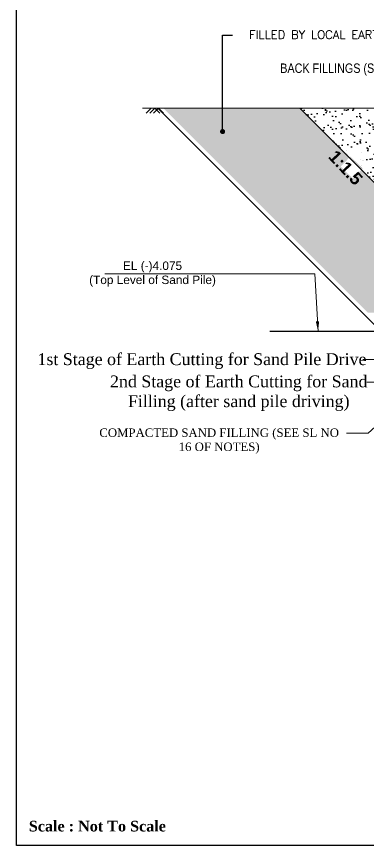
# Model space of a CAD drawing. Extents: x -426260 to 2055400, y -4304674 to -305611.
# Drawn here: x 1008656 to 1019022, y -1941928 to -1917450 of the extents above; entities that cross this region are included whole.
import ezdxf

# ---------------------------------------------------------------- set-up
doc = ezdxf.new("R2010")
doc.units = 0
doc.header["$LTSCALE"] = 300
doc.header["$MEASUREMENT"] = 0
doc.layers.add('Dim', color=7, linetype='CONTINUOUS', lineweight=9)
doc.layers.add('HATCH', color=252, linetype='CONTINUOUS', lineweight=5)
doc.layers.add('LINE', color=7, linetype='CONTINUOUS')
doc.layers.add('TEXT', color=10, linetype='CONTINUOUS')
doc.styles.add('Arial', font='arial.ttf')
doc.styles.add('BIG', font='ROMANT.SHX')
doc.styles.add('dimText', font='ARIALN.TTF')
doc.dimstyles.new('dim_230', dxfattribs={"dimtxt": 460, "dimasz": 460, "dimexe": 230, "dimexo": 100, "dimgap": 100, "dimtad": 1, "dimdec": 0, "dimzin": 0, "dimdsep": 46, "dimtxsty": 'dimText', "dimcen": 0.09, "dimclrd": 256, "dimclre": 256, "dimclrt": 7, "dimadec": 0, "dimazin": 0, "dimtfac": 1, "dimtdec": 0, "dimtofl": 0, "dimtmove": 0, "dimatfit": 3, "dimfxl": 1, "dimtolj": 1, "dimtzin": 0, "dimlwd": -1, "dimlwe": -1, "dimarcsym": 0})
doc.dimstyles.new('dim_70', dxfattribs={"dimtxt": 140, "dimasz": 140, "dimexe": 70, "dimexo": 40, "dimgap": 50, "dimtad": 1, "dimdec": 0, "dimzin": 0, "dimdsep": 46, "dimtxsty": 'Arial', "dimcen": 0.09, "dimclrd": 5, "dimclre": 5, "dimclrt": 7, "dimadec": 0, "dimazin": 0, "dimtfac": 1, "dimtdec": 0, "dimtmove": 0, "dimatfit": 3, "dimfxl": 1, "dimtolj": 1, "dimtzin": 0, "dimarcsym": 0})

msp = doc.modelspace()

# ---------------------------------------------------------------- hatches: boundary and pattern name
at = {"layer": 'LINE', "lineweight": 9, "ltscale": 50}
h = msp.add_hatch(dxfattribs=at)
h.set_pattern_fill('AR-SAND', color=0, scale=80, style=0)
h.set_pattern_definition([(37.5, (-16845.33, -437238.19), (-5.039469, 154.1459015), [0, -121.6, 0, -136, 0, -130]), (7.5, (-16845.33, -437238.19), (141.582136, 225.771685), [0, -65.6, 0, -109.6, 0, -42]), (327.5, (-16943.73, -437238.19), (249.131349, 0.452724), [0, -40, 0, -144, 0, -188]), (317.5, (-16943.73, -437238.19), (240.490128, 70.214045), [0, -20, 0, -94.4, 0, -108])])
h.paths.add_polyline_path([(1012993.4, -1920157.1), (1017026.8, -1920157.1), (1022527.2, -1925657.5), (1022527.2, -1926191.4), (1021623.8, -1926191.4), (1021623.8, -1925049.3), (1017900.8, -1925064.5)])
h.paths.add_polyline_path([(1017900.8, -1925064.5), (1021623.8, -1925049.3), (1021623.8, -1926191.4), (1019027.7, -1926191.4)], flags=17)
h.paths.add_polyline_path([(1022604.2, -1926202.2), (1022356.9, -1926202.2), (1022356.9, -1925862.5), (1022604.2, -1925862.5)])
h.paths.add_polyline_path([(1018590.5, -1922229.5), (1018230.7, -1921876.9), (1018519.2, -1921582.5), (1018879, -1921935.2)], flags=16)
at = {"layer": 'LINE', "ltscale": 50}
h = msp.add_hatch(dxfattribs=at)
h.set_pattern_fill('AR-SAND', color=4, scale=200, style=0)
h.set_pattern_definition([(37.5, (-16845.33, -437238.2), (-12.59867, 385.364754), [0, -304, 0, -340, 0, -325]), (7.5, (-16845.33, -437238.2), (353.95534, 564.42921), [0, -164, 0, -274, 0, -105]), (327.5, (-17091.33, -437238.2), (622.82837, 1.13181), [0, -100, 0, -360, 0, -470]), (317.5, (-17091.33, -437238.2), (601.22532, 175.53511), [0, -50, 0, -236, 0, -270])])
h.paths.add_polyline_path([(1023160.2, -1925583.6), (1023060.7, -1925583.6), (1023110.5, -1925657.5), (1022527.2, -1925657.5), (1017026.8, -1920157.1), (1025226.8, -1920164.5), (1024820.6, -1925499.1), (1024653.9, -1925657.5), (1023110.5, -1925657.5)])
h.paths.add_polyline_path([(1023329.3, -1925657.5), (1022527.2, -1925657.5), (1022285.8, -1925160.7), (1023295.6, -1925157)], flags=17)
h.paths.add_polyline_path([(1023816.8, -1925442.9), (1023816.8, -1924995.6), (1024864, -1925002.4), (1024827.2, -1925492.8)], flags=16)

# ---------------------------------------------------------------- linework, layer by layer
at = {"layer": 'Dim', "ltscale": 500}
msp.add_line((1017467.7, -1925049.3), (1011261.7, -1925049.3, 0), dxfattribs=at)
at = {"layer": 'HATCH', "color": 5, "ltscale": 50}
msp.add_lwpolyline([(1025227.4, -1920157.1), (1012377.6, -1920157.1)], dxfattribs=at)
at = {"layer": 'HATCH', "color": 8, "lineweight": 15}
for points in [[(1012630.4, -1920157.1), (1012480.5, -1920306.9)], [(1012740.6, -1920157.1), (1012590.8, -1920306.9)], [(1012850.9, -1920157.1), (1012701.1, -1920306.9)], [(1012740.6, -1920157.1), (1012890.4, -1920306.9)], [(1012850.9, -1920157.1), (1013000.7, -1920306.9)]]:
    msp.add_lwpolyline(points, dxfattribs=at)
at = {"layer": 'LINE', "color": 3, "ltscale": 0.5}
msp.add_line((1019584.5, -1926748.2), (1016138.7, -1926748.2), dxfattribs=at)
at = {"layer": 'LINE'}
msp.add_lwpolyline([(1066456.6, -1941928.1), (1008655.8, -1941928.1), (1008655.8, -1901054.6), (1066456.6, -1901054.6)], close=True, dxfattribs=at)
for points in [[(1012832.3, -1920157.1), (1020023.4, -1927348.2)], [(1017026.8, -1920157.1), (1022527.2, -1925657.5)]]:
    msp.add_lwpolyline(points, dxfattribs=at)

# ---------------------------------------------------------------- texts
at = {"layer": 'LINE', "attachment_point": 8, "style": 'BIG'}
for s, insert, char_height, width in [('\\pxqc;FILLED BY LOCAL EARTH', (1017548.4, -1918108.5), 250, 11058.005), ('\\pxqc;\\P{\\fArial Narrow|b0|i0|c0|p34;\\H1.1111x;\\C7;BACK FILLINGS (SEE SL NO. 17 OF NOTES)}', (1019743.8, -1919196.5), 250, 11058.005), ('{\\fTimes New Roman|b0|i0|c0|p18;1st Stage of Earth Cutting for Sand Pile Drive}', (1014133.4, -1927857.9), 350, 31814.626), ('{\\fTimes New Roman|b0|i0|c0|p18;2nd Stage of Earth Cutting for Sand Filling (after sand pile driving)}', (1015219.3, -1929098.5), 350, 8510.082), ('{\\fTimes New Roman|b0|i0|c0|p18;COMPACTED SAND FILLING (SEE SL NO 16 OF NOTES)}', (1014640.8, -1930361.5), 250, 7479.81)]:
    msp.add_mtext(s, dxfattribs=dict(at, insert=insert, char_height=char_height, width=width))
at = {"layer": 'TEXT', "ltscale": 500, "insert": (1018379, -1921911.7), "char_height": 368.794, "width": 1223.642, "attachment_point": 5, "rotation": 313.3245, "style": 'Arial'}
msp.add_mtext('{\\fArial|b1|i0|c0|p34;\\C6;1:1.5}', dxfattribs=at)
at = {"layer": 'TEXT', "color": 6, "insert": (1012672.9, -1925053.7, 0), "char_height": 250, "width": 4868.751, "attachment_point": 5, "style": 'Arial'}
msp.add_mtext('{\\C7;EL (-)4.075\\P(Top Level of Sand Pile)}', dxfattribs=at)
at = {"layer": 'TEXT', "color": 0, "linetype": 'ByBlock', "insert": (1009018.8, -1941200.6), "char_height": 315.424, "width": 16417.702, "attachment_point": 1, "style": 'Arial'}
msp.add_mtext('{\\fTimes New Roman|b1|i0|c0|p18;Scale : Not To Scale}', dxfattribs=at)

# ---------------------------------------------------------------- leaders
at = {"layer": 'Dim', "ltscale": 500}
for points in [[(1017563.4, -1926748.2), (1017467.7, -1925049.3)], [(1020869.6, -1926748.2), (1019304.6, -1927578.1), (1018886.1, -1927578)], [(1021880.2, -1927123.3), (1019048, -1929751.1), (1018404.4, -1929751.1)], [(1021277, -1926991.4), (1019423.4, -1928242.2), (1019004.9, -1928242)]]:
    msp.add_leader(points, dimstyle='dim_230', override={"dimasz": 300}, dxfattribs=at)
at = {"layer": 'HATCH', "color": 5, "ltscale": 50}
msp.add_leader([(1014742.9, -1920845.2), (1014742.9, -1917997.8), (1015033.1, -1917997.8)], dimstyle='dim_70', override={"dimasz": 150, "dimtad": 0, "dimldrblk": 'Dot'}, dxfattribs=at)

doc.saveas('drawing.dxf')
